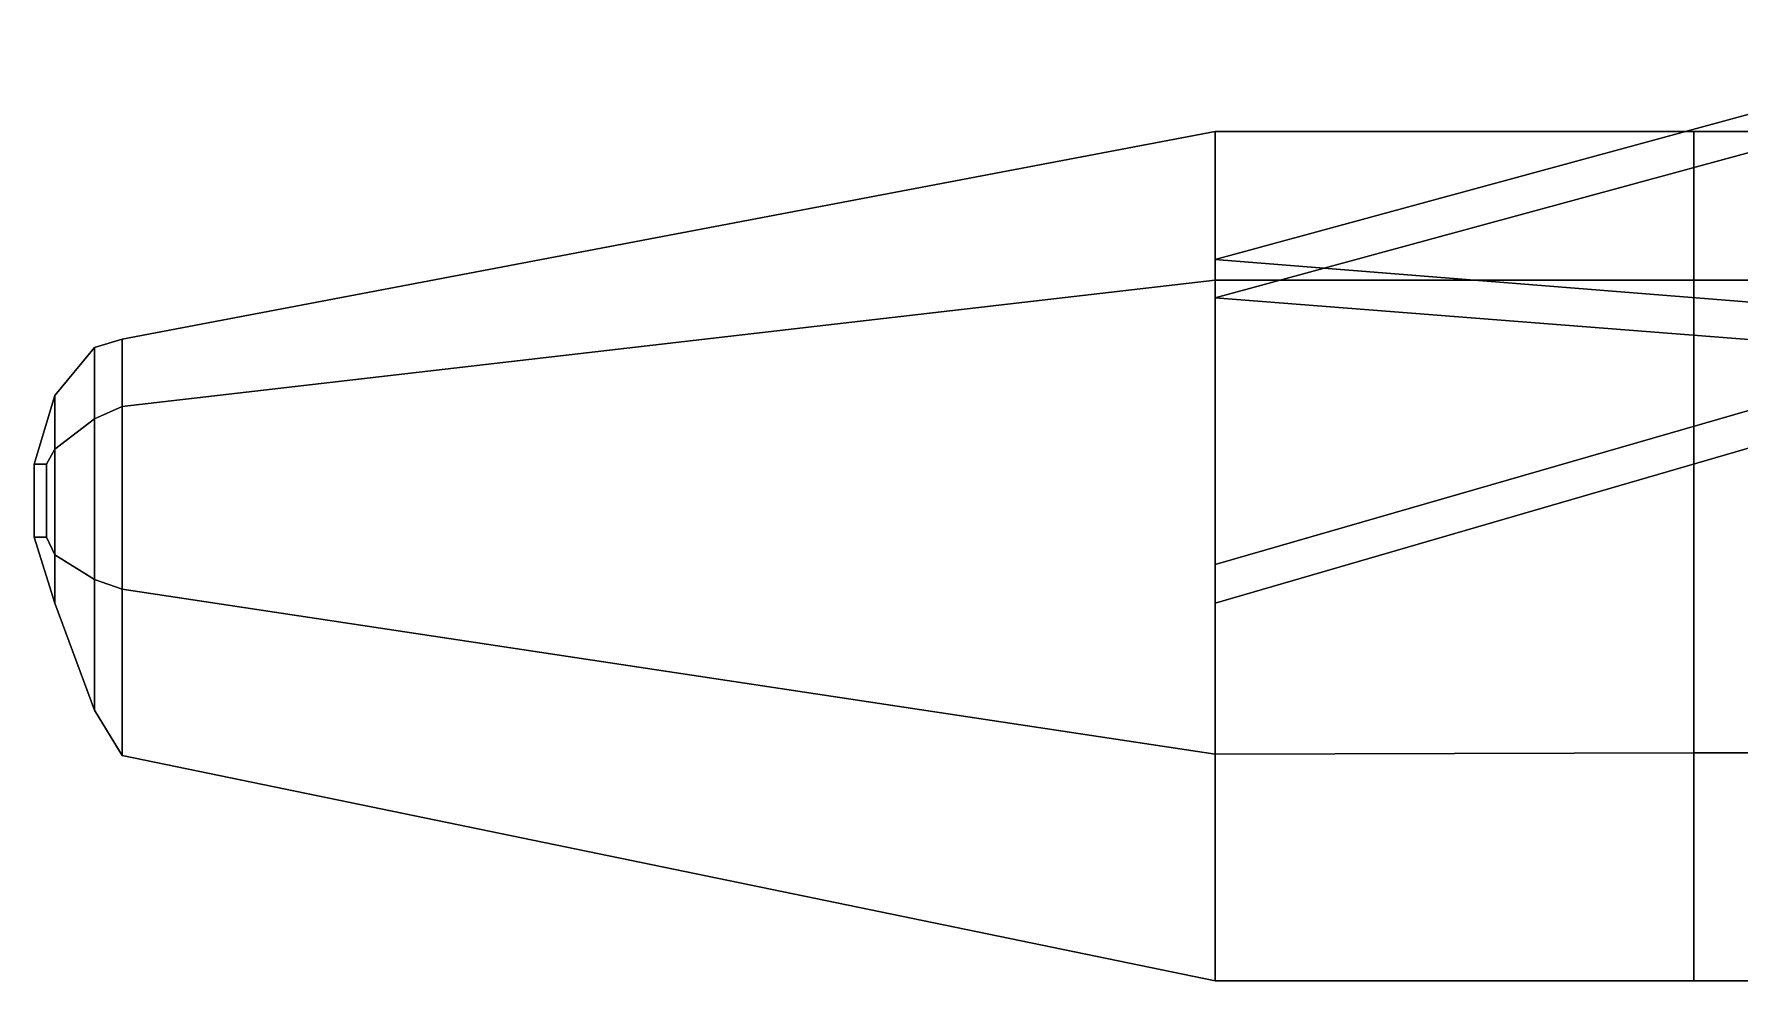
# Model space of a CAD drawing. Header units: millimetres. Extents: x -18 to 18, y -11.8 to 33.2.
# Drawn here: x -18.04 to -5.63, y -0.44 to 6.45 of the extents above; entities that cross this region are included whole.
import ezdxf

# ---------------------------------------------------------------- set-up
doc = ezdxf.new("R2010")
doc.units = ezdxf.units.MM
doc.layers.add('wing2', color=6, linetype='Continuous')

msp = doc.modelspace()

# ---------------------------------------------------------------- linework, layer by layer
at = {"layer": 'wing2'}
for points in [[(-9.45, 4.81, 2.15), (-9.45, 4.53, 2.15), (-3.43, 6.17, -0.55), (-3.43, 6.45, -0.55)], [(-9.45, 4.81, 2.3), (-9.45, 4.81, 2.15), (-3.43, 6.45, -0.55), (-3.43, 6.45, -0.41)], [(-3.43, 6.45, -0.41), (-3.43, 6.17, -0.41), (-9.45, 4.53, 2.3), (-9.45, 4.81, 2.3)], [(-3.43, 6.17, -0.41), (-3.43, 6.17, -0.55), (-9.45, 4.53, 2.15), (-9.45, 4.53, 2.3)], [(-17.4, 3.74, 3.09), (-9.45, 4.66, 2.16), (-9.45, 5.74, 2.55), (-17.4, 4.23, 3.25)], [(-17.4, 4.23, 3.25), (-9.45, 5.74, 2.55), (-9.45, 4.66, 2.77), (-17.4, 3.74, 3.37)], [(-9.45, 4.66, 2.16), (-5.97, 4.66, 1.74), (-5.97, 5.74, 2.23), (-9.45, 5.74, 2.55)], [(-9.45, 5.74, 2.55), (-5.97, 5.74, 2.23), (-5.97, 4.66, 2.5), (-9.45, 4.66, 2.77)], [(-5.97, 4.66, 1.74), (0, 4.66, 1.74), (0, 5.74, 2.23), (-5.97, 5.74, 2.23)], [(-5.97, 5.74, 2.23), (0, 5.74, 2.23), (-0.1, 4.66, 2.57), (-5.97, 4.66, 2.5)], [(-3.43, 4.33, -0.41), (-3.43, 4.06, -0.41), (-9.45, 4.53, 2.3), (-9.45, 4.81, 2.3)], [(-9.45, 4.81, 2.15), (-9.45, 4.53, 2.15), (-3.43, 4.06, -0.55), (-3.43, 4.33, -0.55)], [(-9.45, 4.81, 2.3), (-9.45, 4.81, 2.15), (-3.43, 4.33, -0.55), (-3.43, 4.33, -0.41)], [(-17.4, 2.41, 3.09), (-9.45, 1.21, 2.16), (-9.45, 4.66, 2.16), (-17.4, 3.74, 3.09)], [(-9.45, 4.66, 2.77), (-9.45, 1.21, 2.77), (-17.4, 2.41, 3.37), (-17.4, 3.74, 3.37)], [(-9.45, 1.21, 2.16), (-5.97, 1.22, 1.74), (-5.97, 4.66, 1.74), (-9.45, 4.66, 2.16)], [(-5.97, 4.66, 2.5), (-5.97, 1.22, 2.5), (-9.45, 1.21, 2.77), (-9.45, 4.66, 2.77)], [(-5.97, 1.22, 1.74), (0, 1.22, 1.74), (0, 4.66, 1.74), (-5.97, 4.66, 1.74)], [(-0.1, 4.66, 2.57), (0, 1.22, 2.57), (-5.97, 1.22, 2.5), (-5.97, 4.66, 2.5)], [(-3.43, 4.06, -0.41), (-3.43, 4.06, -0.55), (-9.45, 4.53, 2.15), (-9.45, 4.53, 2.3)], [(-17.6, 3.65, 3.12), (-17.4, 3.74, 3.09), (-17.4, 4.23, 3.25), (-17.6, 4.17, 3.27)], [(-17.6, 4.17, 3.27), (-17.4, 4.23, 3.25), (-17.4, 3.74, 3.37), (-17.6, 3.65, 3.37)], [(-9.45, 2.59, 2.3), (-9.45, 2.59, 2.15), (-3.43, 4.33, -0.55), (-3.43, 4.33, -0.41)], [(-9.45, 2.59, 2.15), (-9.45, 2.31, 2.15), (-3.43, 4.06, -0.55), (-3.43, 4.33, -0.55)], [(-3.43, 4.33, -0.41), (-3.43, 4.06, -0.41), (-9.45, 2.31, 2.3), (-9.45, 2.59, 2.3)], [(-17.89, 3.43, 3.18), (-17.6, 3.65, 3.12), (-17.6, 4.17, 3.27), (-17.89, 3.82, 3.29)], [(-17.89, 3.82, 3.29), (-17.6, 4.17, 3.27), (-17.6, 3.65, 3.37), (-17.89, 3.43, 3.37)], [(-3.43, 4.06, -0.41), (-3.43, 4.06, -0.55), (-9.45, 2.31, 2.15), (-9.45, 2.31, 2.3)], [(-17.95, 3.32, 3.19), (-17.89, 3.43, 3.18), (-17.89, 3.82, 3.29), (-18.04, 3.32, 3.29)], [(-18.04, 3.32, 3.29), (-17.89, 3.82, 3.29), (-17.89, 3.43, 3.37), (-17.95, 3.32, 3.37)], [(-17.6, 2.48, 3.12), (-17.4, 2.41, 3.09), (-17.4, 3.74, 3.09), (-17.6, 3.65, 3.12)], [(-17.4, 3.74, 3.37), (-17.4, 2.41, 3.37), (-17.6, 2.48, 3.37), (-17.6, 3.65, 3.37)], [(-17.89, 2.66, 3.18), (-17.6, 2.48, 3.12), (-17.6, 3.65, 3.12), (-17.89, 3.43, 3.18)], [(-17.6, 3.65, 3.37), (-17.6, 2.48, 3.37), (-17.89, 2.66, 3.37), (-17.89, 3.43, 3.37)], [(-17.95, 2.79, 3.19), (-17.89, 2.66, 3.18), (-17.89, 3.43, 3.18), (-17.95, 3.32, 3.19)], [(-17.89, 3.43, 3.37), (-17.89, 2.66, 3.37), (-17.95, 2.79, 3.37), (-17.95, 3.32, 3.37)], [(-18.04, 3.32, 3.29), (-18.04, 2.79, 3.29), (-17.95, 2.79, 3.19), (-17.95, 3.32, 3.19)], [(-17.95, 3.32, 3.37), (-17.95, 2.79, 3.37), (-18.04, 2.79, 3.29), (-18.04, 3.32, 3.29)], [(-18.04, 2.79, 3.29), (-17.89, 2.31, 3.29), (-17.89, 2.66, 3.18), (-17.95, 2.79, 3.19)], [(-17.95, 2.79, 3.37), (-17.89, 2.66, 3.37), (-17.89, 2.31, 3.29), (-18.04, 2.79, 3.29)], [(-17.89, 2.31, 3.29), (-17.6, 1.53, 3.27), (-17.6, 2.48, 3.12), (-17.89, 2.66, 3.18)], [(-17.89, 2.66, 3.37), (-17.6, 2.48, 3.37), (-17.6, 1.53, 3.27), (-17.89, 2.31, 3.29)], [(-17.6, 1.53, 3.27), (-17.4, 1.2, 3.25), (-17.4, 2.41, 3.09), (-17.6, 2.48, 3.12)], [(-17.6, 2.48, 3.37), (-17.4, 2.41, 3.37), (-17.4, 1.2, 3.25), (-17.6, 1.53, 3.27)], [(-17.4, 1.2, 3.25), (-9.45, -0.44, 2.55), (-9.45, 1.21, 2.16), (-17.4, 2.41, 3.09)], [(-17.4, 2.41, 3.37), (-9.45, 1.21, 2.77), (-9.45, -0.44, 2.55), (-17.4, 1.2, 3.25)], [(-9.45, -0.44, 2.55), (-5.97, -0.44, 2.23), (-5.97, 1.22, 1.74), (-9.45, 1.21, 2.16)], [(-9.45, 1.21, 2.77), (-5.97, 1.22, 2.5), (-5.97, -0.44, 2.23), (-9.45, -0.44, 2.55)], [(-5.97, -0.44, 2.23), (0, -0.44, 2.23), (0, 1.22, 1.74), (-5.97, 1.22, 1.74)], [(-5.97, 1.22, 2.5), (0, 1.22, 2.57), (0, -0.44, 2.23), (-5.97, -0.44, 2.23)]]:
    msp.add_3dface(points, dxfattribs=at)

doc.saveas('drawing.dxf')
